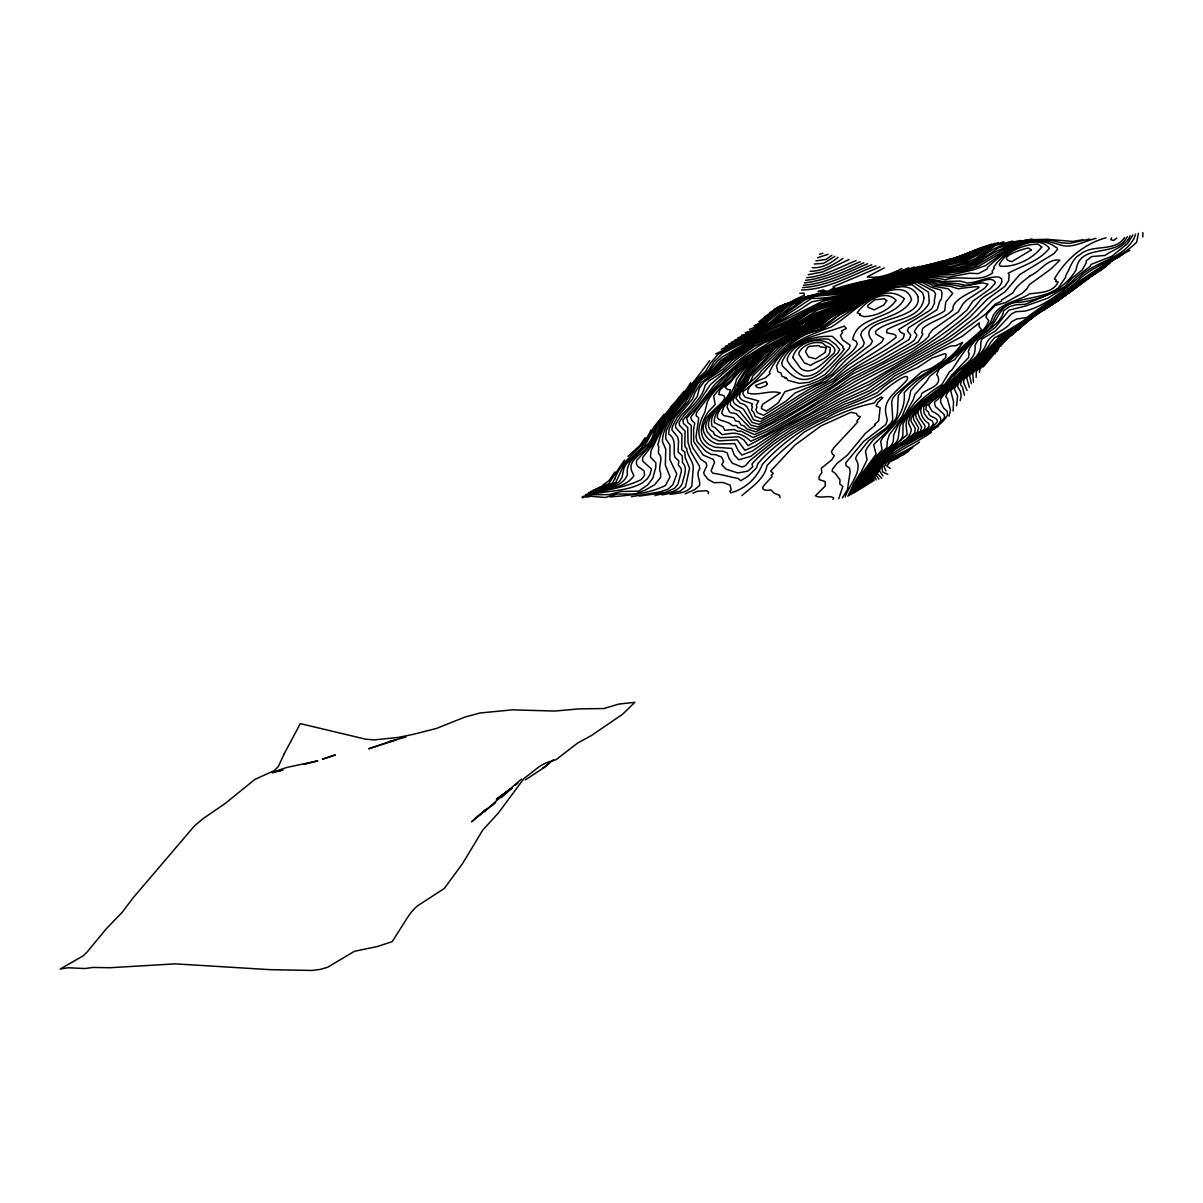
<?xml version="1.0" encoding="UTF-8"?>
<svg xmlns="http://www.w3.org/2000/svg" width="1203" height="1203" viewBox="0 0 1203 1203"><rect width="100%" height="100%" fill="white"/><g stroke="black" fill="none" stroke-linecap="round" stroke-linejoin="round"><path stroke-width="1.5" d="M973.468 382.298L972.716 373.501C978.31 365.697 987.483 361.005 991.994 352.238M1142.835 232.555L1142.85 236.946M956.55 405.847L957.618 395.862L954.25 388.749L959.047 381.186L965.392 375.321M976.114 377.381L976.34 371.291C986.37 361.877 993.257 350.118 1003.738 341.05M708.326 493.681L708.507 492.087L706.642 490.674L697.349 491.26L692.883 493.185M861.468 488.538L865.152 479.847A47.052 21.579 -22.6 0 1 869.077 473.922L880.927 458.343L893.573 448.133M862.837 487.666L866.386 478.974A47.278 21.684 -22.6 0 1 870.777 472.313L886.596 453.215M864.205 486.809C868.31 473.35 878.34 462.328 887.889 452.358M865.574 485.937C869.468 471.952 880.085 460.313 890.491 450.614M866.942 485.065C868.897 473.005 878.822 464.358 885.724 454.869M953.092 411.035L953.558 401.607L950.716 390.93L959.362 380.434L986.836 356.118M960.205 400.644L961.122 396.283L960.49 391.381L957.513 386.644L958.445 383.336L962.054 378.704L982.054 360.674M979.347 372.283L979.964 369.08L991.723 355.682L995.362 349.065M842.341 497.922L847.498 489.516L850.13 471.771L849.574 468.208L846.13 465.726L845.769 462.839L863.649 441.396L885.859 424.494L887.303 420.148L885.844 413.787C882.942 398.494 898.836 390.178 907.107 379.832C911.453 368.013 882.551 391.201 880.867 393.531C864.371 404.208 844.115 406.644 827.574 417.531C802.461 427.591 780.281 444.854 762.221 464.584C756.882 478.208 745.379 488.854 730.898 492.794L729.77 491.245L731.198 489.997L730.116 485.11L722.898 482.463L714.011 482.644L708.176 479.471L705.319 475.982A26.406 12.105 -22.6 0 1 703.755 472.553L706.883 465.516L705.966 462.839L700.597 459.155L693.139 448.238L691.244 443.471L691.259 425.411L687.921 422.614L686.657 418.163L698.522 405.336L715.244 383.862L743.755 358.359L770.717 341.607L804.281 325.081L814.115 316.584L836.175 308.479L857.213 295.953L887.724 283.848M845.213 497.11C848.551 485.26 864.22 470.508 855.483 458.659L856.987 455.155L868.641 440.644L886.04 427.997L890.867 423.155L892.776 419.411L891.679 401.832L892.596 398.524L895.634 394.539L921.603 371.922L931.348 368.238L941.573 361.652L945.769 357.291L946.069 354.178L944.701 353.697L931.949 358.073L917.874 367.396C902.912 373.366 889.032 381.186 877.408 392.524C859.859 401.456 840.732 406.945 823.784 417.215C799.333 428.027 775.228 443.336 757.95 463.531L756.461 467.892L747.86 476.418L740.732 480.734L738.101 478.478C729.77 476.899 721.469 474.343 712.702 473.185L711.093 470.854L714.597 462.163L713.244 459.411L703.154 455.035L693.725 441.636L693.575 429.636L694.778 423.23L691.605 419.997L690.748 417.381C703.815 398.614 719.484 381.411 736.702 366.028C760.055 345.847 790.461 336.434 815.123 318.178C852.16 301.637 888.22 277.261 929.588 272.209C946.37 271.983 964.46 270.81 979.227 262.224C994.791 250.389 1013.046 243.111 1032.129 239.006M997.317 351.321L1000.55 344.253L1020.355 327.652M995.001 353.968L999.302 345.306M881.182 465.05L877.393 473.726L881.679 478.268M855.694 491.982L862.626 479.005L875.107 461.802L896.31 442.223L898.115 438.629L899.769 426.057C909.694 408.704 924.836 395.276 941.754 384.704L949.528 371.757L951.753 370.163C960.325 357.411 968.31 343.141 981.528 334.103C998.926 326.855 996.866 301.457 1019.407 302.359C1041.843 299.773 1064.309 289.682 1076.189 269.818C1079.362 244.555 1111.016 256.224 1124.64 240.916L1127.406 236.6M857.137 491.125L864.115 478.147L876.596 460.944L900.882 439.712L902.821 436.057L903.062 423.937L907.242 416.584L917.017 405.02L945.197 383.907L951.528 375.306L968.55 357.667L969.122 353.862L968.265 351.742L969.423 348.359C977.543 333.787 996.55 329.246 1003.167 313.397L1003.497 310.96L1009.106 306.735L1015.964 304.765L1025.076 304.359L1057.693 290.675L1064.805 286.509L1072.294 277.938L1082.429 269.773L1086.369 262.48L1086.189 260.78L1091.707 256.555L1104.91 255.457C1113.437 249.412 1126.128 246.299 1130.098 235.773M858.581 490.268C868.04 466.478 889.152 450.945 907.182 434.599L906.009 424.96L907.062 418.599C917.212 401.772 936.791 395.351 949.438 380.855C955.498 367.231 977.678 362.524 974.911 345.547L978.114 340.043L995.392 327.396L1008.836 310.209L1024.64 306.314L1047.633 298.254L1067.753 285.682L1076.099 277.156L1090.309 266.179L1091.016 264.434L1111.873 256.224L1127.482 243.592L1132.835 234.961M860.04 489.395C863.709 477.892 872.746 469.471 879.288 459.621C887.062 447.516 909.754 443.817 911.348 429.426L908.551 423.095L909.799 416.674C920.475 399.712 941.347 393.652 953.423 377.953C959.949 364.81 982.28 360.344 980.731 343.622L981.573 339.246L995.588 330.885L1011.633 313.803L1015.843 311.727L1025.197 311.066C1046.685 305.457 1063.497 290.164 1080.083 276.374C1096.083 260.871 1122.579 259.201 1133.963 238.48L1135.617 234.134M614.778 478.839C621.71 458.839 643.139 449.681 650.838 430.072M1111.557 237.908L1110.835 239.668L1113.587 240.51L1116.82 238.074M949.047 416.223L950.49 410.103L947.378 398.569L945.769 396.584L947.167 393.125L954.445 384.749L976.024 364.268L995.588 347.637M847.889 496.283L853.889 483.275L861.153 471.967L867.077 459.892L865.498 451.366L867.168 447.817L873.213 439.877L888.972 427.185L896.009 418.599L897.378 413.456L898.265 395.652C915.227 372.389 947.483 367.501 962.565 342.419L955.753 345.697L950.475 346.058C931.077 354.253 913.814 366.87 894.761 375.712C879.949 388.389 863.453 398.013 844.807 404.088C811.92 420.539 776.927 436.253 751.995 463.922L752.747 466.869L747.785 471.11L737.905 472.959L726.191 469.23L721.695 464.674L723.665 461.531L721.589 457.065L715.469 454.644L711.229 454.433L705.499 451.14L696.958 441.411L696.011 436.839L698.732 417.907L696.086 415.742L696.537 412.584L713.033 390.78L721.469 383.471L734.416 369.456L750.146 356.75L802.942 327.622L821.333 314.991L835.093 309.938L862.807 294.314L909.874 276.073L921.182 273.276L948.28 272.299L969.272 268.48L973.603 267.036L1001.843 250.329L1021.633 242.164L1030.595 239.743L1047.061 239.292L1072.73 241.442L1083.016 239.728M849.468 495.425L858.401 478.102L876.1 454.328L873.649 444.674C888.04 430.072 906.34 415.531 904.22 392.674C915.769 379.907 930.581 370.374 945.618 362.058C957.302 350.584 969.753 340.66 981.663 329.787L978.986 326.419L979.272 322.87L962.385 336.193L893.994 373.622L870.07 390.464L842.25 402.779L792.702 428.674L774.672 440.509L749.98 460.508L745.379 465.711L742.071 467.08L732.326 463.2L728.988 458.268L727.123 452.839L722.898 451.2L713.334 450.779C695.078 443.381 696.387 427.366 704.747 412.539L707.289 402.058C713.454 387.787 729.078 381.201 737.349 368.268C754.882 352.314 777.364 343.201 797.424 330.93M851.047 494.568C859.017 478.102 869.754 463.29 882.04 449.952L880.716 441.351L882.761 437.681L902.115 416.388L909.077 399.095L910.611 390.84C923.167 374.9 942.16 366.494 957.287 353.441C966.235 341.005 983.302 335.742 988.791 320.69L985.964 317.111L986.941 314.058L995.001 305.517L1005.332 302.66L1022.054 293.427L1026.806 288.931L1029.392 284.615L1050.805 269.111L1059.858 260.164C1046.956 258.419 1040.505 271.607 1029.979 275.818M852.641 493.711C861.017 476.102 873.453 461.08 886.957 447.336L887.288 441.2L889.423 434.494L905.092 414.388L913.242 399.712L914.927 394.479L926.4 381.637L929.739 376.344C946.475 363.02 963.272 349.652 979.077 334.9C984.881 330.118 990.625 324.434 992.595 316.93C999.257 302.479 1017.828 301.803 1029.723 293.788C1039.693 292.645 1053.542 292.705 1058.114 281.908L1055.648 281.547L1056.309 280.164L1054.399 278.946C1065.617 259.487 1083.978 243.803 1106.038 237.743M854.22 492.854L861.137 479.862L873.619 462.659L891.709 444.749L893.393 441.2L893.618 435.11L898.446 424.509L915.122 402.373L921.227 396.103L921.558 393.772C927.242 388.539 942.716 386.343 937.633 375.757L936.641 374.81L939.167 369.246L946.144 363.983L954.716 359.622C965.603 345.141 981.783 335.366 993.182 321.246C1002.385 294.179 1038.58 302.72 1058.174 288.103L1065.557 277.307L1065.948 275.156C1070.324 268.164 1071.978 258.886 1080.008 254.585C1092.775 243.412 1114.625 252.75 1124.7 237.427M1138.414 233.322L1136.7 242.059C1120.91 258.735 1096.414 263.352 1079.542 279.081C1063.482 294.118 1043.993 304.179 1026.776 317.532L1016.67 319.021L1011.603 321.682C1005.573 331.261 991.392 332.9 986.701 342.9C982.971 354.223 972.009 361.276 963.122 368.554C950.144 389.697 922.385 396.479 911.152 418.193L911.077 421.23L915.378 428.644L914.521 433.02L909.919 437.275L893.844 447.862M614.763 478.854L612.327 483.17L597.455 488.238M1000.55 346.223L1007.753 337.878M832.972 499.44L833.649 497.771C827.859 494.794 821.017 499.019 815.408 495.786L825.303 485.997L825.168 481.606L819.108 479.546L819.108 476.538L821.814 472.584L821.288 468.268L831.799 459.802L834.431 455.486L832.446 454.178L831.423 451.501L833.95 447.666L857.844 421.907L856.837 420.99L860.446 416.704L857.769 415.907L856.265 413.381L850.882 412.343L820.912 425.952L794.732 445.275L770.672 471.065L773.138 473.32L771.228 475.486L772.01 476.689L764.1 485.26C759.604 490.538 767.469 490.809 771.003 489.862L774.13 493.185L779.499 495.335L780.115 497.771M838.762 498.719L842.792 486.463L839.754 483.877L840.04 479.952L835.258 473.29L832.19 471.275L832.476 469.14L836.957 463.456L847.529 454.99L865.198 433.561L875.378 425.08L874.521 424.509L878.716 420.779L880.115 407.712L876.085 405.937L877.995 402.313L882.852 397.742L881.167 397.035L876.686 399.727L874.265 403.035C848.972 407.982 826.16 419.772 803.905 432.238C791.303 443.05 778.115 453.381 766.988 465.636L766.341 468.448C762.296 480.674 751.274 487.17 741.935 495.651M645.094 437.666L640.041 445.336L627.906 456.388M997.046 347.472L993.347 354.825L983.167 367.005M709.59 360.689C694.883 381.231 678.297 400.148 662.372 420.178C654.552 428.794 653.545 441.621 645.064 449.757C637.801 456.599 626.658 462.448 632.688 473.065L633.876 475.817C623.71 490.057 603.5 488.132 588.447 492.704M875.152 469.411L872.416 474.553L871.137 482.478M877.062 467.651L873.889 476.343L873.964 480.749M690.597 382.734C680.432 400.84 663.018 413.937 653.695 432.463C651.049 450.328 624.192 456.193 627.47 474.629C621.846 488.899 603.47 487.696 590.944 491.32M614.944 471.862L609.109 480.478L602.523 485.395M683.981 391.276L656.026 425.516L643.951 447.14L626.146 464.072L623.891 468.508L622.056 477.26L619.365 481.576L612.538 485.756L593.274 490.117M624.537 460.072L608.477 483.952L599.786 487.05M877.799 465.877C889.664 441.531 922.009 441.215 937.483 421.486C936.942 416.103 928.145 417.937 928.686 412.298L925.934 409.847L926.16 405.922C949.814 388.118 969.423 365.246 993.783 348.118M878.716 465.456L888.626 453.14L900.355 444.719M881.513 462.584C891.844 445.847 911.378 440.178 927.799 431.471C938.987 425.035 948.144 418.659 932.084 411.321L928.656 405.231L932.355 400.81L943.784 392.373L970.55 366.825L987.753 353.065M883.363 460.944C897.573 438.253 930.475 439.23 944.731 417.065L943.934 414.313L935.317 406.464L934.43 402.328C952.626 385.968 969.272 366.99 989.257 352.404M664.116 414.268L654.312 426.373L641.44 447.967L623.936 465.02L615.771 482.373L607.726 486.508L595.395 489.14M673.996 403.501L670.778 407.005M875.694 468.523L877.679 465.997M880.671 463.366L873.709 473.08L872.551 481.621M881.784 464.328C896.22 450.869 915.122 443.651 931.348 432.358M986.204 357.246L975.302 368.509M1004.881 339.306L1016.956 328.554M1007.137 337.532L1024.926 322.765M995.272 346.524L1004.4 337.096M1000.445 340.99L1010.956 330.329L1034.971 315.156M1006.956 335.366L990.52 351.126M989.077 354.073L994.069 348.915M990.129 353.201L1008.355 334.494L1022.836 324.344M994.986 348.389L984.37 358.314M996.355 347.817L1007.919 337.682M998.129 346.208L1000.415 343.667M1001.528 342.795L969.588 375.306L971.347 383.712M1001.678 342.975L1002.625 341.923M1000.325 341.366L990.701 350.78M997.152 346.284C987.362 358.735 974.415 368.043 963.889 379.486L963.618 382.584L967.032 390.509M986.881 354.268L974.069 365.126L943.077 395.486L940.641 399.276L940.626 402.298L943.738 408.163L947.182 411.246L947.528 415.11C935.844 434.163 911.107 438.042 893.784 450.373C885.152 460.674 870.22 468.523 869.724 483.335M997.949 345.592L1011.888 332.073M999.873 343.923L1013.678 332.103M1001.798 342.269L1003.588 340.419M1004.746 339.547L996.956 346.434M1005.888 338.675L967.648 373.426M989.377 351.637L1002.43 338.389M993.347 349.035L1007.512 333.712L1043.888 309.893M986.701 356.584L988.791 354.449M990.731 352.765C981.874 363.351 969.723 370.78 961.167 381.411L960.565 384.614L962.656 387.697L964.46 395.246M888.055 452.614L895.077 447.275M1009.091 336.81L1017.347 329.802M1010.189 335.938L1016.234 330.825M1013.347 333.066L1006.881 338.404M994.31 349.697L1003.031 341.171L1012.52 334.344M1021.407 326.539L1024.866 323.201M1014.069 332.96L1010.144 336.088M1027.994 320.72L1021.317 326.735M993.031 349.802L1001.858 342.043M1011.197 334.449L1022.264 325.081M1016.61 330.299L1010.791 335.186M1019.031 328.464L1002.866 341.201M1014.881 331.066L1032.73 316.84M1017.467 329.336L1019.693 327.336M1018.761 328.464L1024.791 323.351M1033.377 316.78L1036.46 314.013M1035.633 315.006L1037.708 313.141M1025.407 322.599L1027.212 320.975M1026.67 321.742L1029.497 319.201M879.664 464.223L871.543 473.907L868.325 484.207M1000.776 343.396L1005.482 339.426M1005.227 339.863L1006.7 338.554M501.125 797.724L508.854 790.912M1022.009 325.547L1023.527 324.224M971.483 371.877L966.626 377.562L969.302 387.276M1019.317 328.344L1023.016 324.975M1017.678 330.103L1033.723 316.539M1018.49 329.231L1019.798 328.103M1020.129 327.457L1007.919 337.02M1014.084 333.141L1020.054 327.607M1028.159 320.103L1034.625 315.006M1029.317 319.231L1031.362 317.622M1030.475 318.359L1037.828 312.389M1109.978 263.066L1098.534 271.502M886.461 453.26L898.446 445.155M889.288 451.305L892.085 448.99M553.425 759.8L542.899 768.326L525.29 779.965M1036.881 313.682L1046.49 307.201M1039.633 311.742L1042.069 309.788M1043.497 308.93L1033.542 315.878M1024.249 323.261L1032.775 316.615M495.606 802.732L477.786 816.581M1050.234 305.818L1096.068 273.096M1053.257 303.803L1074.595 288.78M1056.324 301.727L1041.392 311.261M938.039 426.163C918.49 440.328 894.175 447.937 878.22 466.779L874.792 476.674L876.205 479.907M1030.385 319.126L1041.708 309.727M1031.512 318.254L1037.903 313.231M987.843 353.261L993.302 349.186M511.275 788.431L496.403 799.213L510.192 789.363M515.245 785.273L517.876 783.168M549.2 763.319L542.899 768.326L547.2 764.943M1078.941 284.525L1072.008 289.773M484.087 811.589L521.516 779.048M1080.835 283.998L1087.978 278.479M1022.204 325.848L1023.272 325.005M1033.257 316.028L1036.76 313.261M1018.159 327.171L1014.46 329.757M1018.715 326.93L1020.926 325.231M1020.084 326.073L1023.678 323.291M974.941 361.802L987.513 351.306L1006.34 331.998L1033.497 315.712L1056.82 298.404L1100.88 269.006L1111.798 260.54L1119.361 256.389M1007.167 337.802L1008.084 337.096M1082.144 283.141L1076.55 287.352M1033.783 316.509L1025.918 322.479M1003.107 337.968L1025.738 321.848M1005.678 336.238L1028.866 319.562M971.618 364.419C956.851 377.336 944.265 392.644 926.716 402.148C916.31 406.9 921.318 419.11 928.701 423.411L929.122 426.283C920.866 436.884 905.979 439.095 895.543 446.99M1056.625 301.517L1070.986 291.367M1064.61 295.773L1057.678 300.87M1065.948 294.915L1043.978 309.231M1022.009 324.464L1030.941 317.938M852.716 373.862C822.085 395.531 789.574 415.246 755.875 431.802L747.018 429.035L743.875 425.832L741.003 424.96L738.988 421.651L735.349 420.764L733.83 417.742L723.68 415.501L721.544 413.17L724.146 406.313C732.01 396.283 742.056 387.637 746.131 375.141C755.439 363.953 764.747 352.133 777.77 345.05C818.446 324.66 856.205 297.788 899.573 282.9M1029.963 275.833C1023.918 280.946 1016.355 285.607 1012.881 292.885L1001.482 300.058L1001.317 301.321L995.347 304.013L985.362 314.299L951.062 339.321L891.498 372.629L866.16 389.426L839.002 401.772L787.664 429.245L777.589 435.516L750.657 456.373L738.762 459.817L734.356 455.11L731.785 448.373L715.304 447.305C696.372 441.486 699.334 423.351 709.214 410.84L715.108 404.509L713.695 395.937C723.409 383.546 735.935 372.644 747.048 361.08C764.1 349.983 782.04 339.953 799.905 330.103M1072.941 289.818L1057.166 301.367M1037.212 313.562L1031.182 317.772M1036.715 314.239L1038.775 312.705M1040.339 311.848L1032.445 316.9M1029.197 319.998L1021.001 325.953M1083.632 281.051L1086.354 279.006M1087.903 278.149L1080.474 283.231M1066.369 294.479L1070.535 291.562M897.664 445.591L917.393 432.193L918.581 427.832L913.618 419.366L913.363 416.449C920.987 398.764 942.941 394.088 954.28 379.171C965.077 365.426 982.265 357.592 990.911 342.118L994.475 337.832C1036.956 315.547 1072.956 282.54 1114.489 258.705M1078.73 285.607L1074.219 288.931M1081.888 282.359L1046.219 308.539M1088.865 277.397L1096.88 272.54M1072.129 289.938L1066.264 294.164M1071.031 291.006L1093.602 274.69M1093.136 274.825L1058.685 297.547L1038.971 312.585M1077.693 286.479L1071.888 290.705M510.283 789.243L500.824 796.115L510.643 789.108M1103.106 268.164L1113.632 259.698L1119.391 256.555M1014.024 330.284L1016.204 328.705M1038.174 312.464L1052.76 303.186M1032.745 316.675L1039.452 311.667M1033.948 315.742L1047.948 306.058M1032.475 316.75L1033.392 316.103M769.604 312.72L778.627 307.366M831.829 255.322L826.04 259.412L815.92 260.916M834.927 256.329L823.664 263.352L814.296 264.043M838.025 257.337C830.822 263.442 821.95 268.389 812.19 267.667M1026.956 321.607L1031.377 318.344M989.197 351.772L972.235 364.298L950.52 385.607L927.483 402.479L923.633 406.749L924.039 413.246L927.904 418.554L932.445 421.155L933.363 423.862C927.904 432.779 916.746 435.757 907.979 440.268M1106.038 266.434L1099.948 270.645M1026.64 321.111L1033.633 316.148M1080.459 283.111L1043.587 310.058M901.964 268.48C891.333 273.893 879.303 278.84 867.243 276.81L884.235 267.908M512.162 787.92L509.561 789.709L512.328 787.92M842.897 258.404C833.138 265.066 822.22 271.292 810.085 271.307M1060.129 299.367L1050.55 305.457M1062.911 297.487L1047.542 306.615M764.161 317.321C777.619 307.111 793.424 300.359 809.679 295.908M891.889 449.621L904.13 442.253M1038.46 311.938L1052.866 303.682M1040.971 310.404L1047.181 306.464M767.394 350.344C753.018 358.72 741.965 372.81 735.409 387.757C732.266 402.539 707.184 408.764 712.086 426.403L714.898 427.486L722.011 434.629L732.01 433.26C739.123 432.734 745.905 436.494 750.883 441.26L765.95 434.373L855.919 381.065L910.836 352.659L929.302 340.238L957.317 318.284L967.032 310.013L972.836 301.171L990.52 288.54L995.437 282.78C991.543 273.216 972.776 287.246 964.159 285.036C958.836 283.607 953.377 283.021 947.874 283.081C934.415 282.916 921.528 275.743 907.528 280.104C874.852 287.923 846.01 306.088 817.153 322.615M852.732 373.832L878.446 361.456L900.28 348.945A101.398 46.511 -22.6 0 0 910.024 343.321L913.964 340.584L916.536 336.269L916.972 335.066L914.4 331.787C919.092 319.803 935.257 317.833 944.701 310.75L945.784 301.983L952.731 293.427L948.325 288.855L933.257 286.134C924.28 279.231 912.265 280.84 901.799 282.329M1038.384 312.539L1054.294 303.336M1045.151 308.359L1037.302 313.412M1094.655 273.968L1096.384 272.87M1093.978 274.359L1101.362 269.788M770.161 348.434L795.439 333.306A306.194 140.435 -22.6 0 1 807.183 327.607C849.092 307.216 892.927 268.058 942.385 281.547L960.31 281.066L967.287 282.976C978.234 282.63 987.919 276.164 998.941 277.051L1001.573 278.84L1001.888 281.758C998.385 291.502 985.588 293.141 979.528 301.006C973.122 309.382 965.678 316.885 957.197 323.246C937.032 338.915 915.498 352.915 893.017 365.035C843.393 389.381 796.837 419.787 748.04 445.696L743.935 440.027L738.717 436.809L720.402 437.727L714.477 434.689M758.867 321.742C776.777 308.299 796.957 297.201 819.454 293.803M1083.256 280.735L1100.384 270.073M912.686 447.546C903.543 454.779 891.273 456.328 882.671 464.193L879.258 470.388L882.942 475.892M715.785 353.953L822.386 301.351L847.754 295.863L877.904 283.397M919.528 442.087C907.047 451.486 891.618 455.952 879.694 465.907L876.1 475.2L878.942 479.095M907.318 440.373L919.242 433.531L924.791 428.719L924.957 425.651L919.844 418.283L917.754 412.93L918.942 409.546L923.678 404.178L947.287 387.321L968.911 366.013L991.467 348.99L1008.64 331.156L1047.287 307.697M1042.76 309.051L1051.572 304.013M1050.309 305.938L1041.618 310.976M908.851 450.914C901.122 458.433 878.115 457.892 882.837 472.087L887.769 474.313M773.95 309.321L785.754 304.645M904.476 442.208L905.919 441.396M1051.257 304.073L1055.046 302.043M900.551 443.952L920.445 431.17L921.633 427.02L916.37 418.058L915.558 414.689C924.355 396.87 947.167 391.817 958.355 375.381C972.445 362.855 987.407 351.261 999.467 336.449C1042.249 311.998 1079.542 278.525 1122.67 254.57M753.89 325.818C765.86 320.825 773.95 310.028 785.785 304.87M854.325 295.096L839.258 303.908L811.92 314.66L789.739 328.254L751.755 344.644L727.845 361.486L718.672 369.998L700.988 382.644L695.139 392.223L692.537 399.08L677.409 417.11L672.342 426.674L671.86 429.832L677.62 437.005L678.552 440.93L678.026 451.922L682.266 455.937L682.492 462.523C688.266 468.283 683.515 476.599 682.402 483.29C677.981 493.606 663.966 492.704 654.898 495.621M814.942 323.863C786.988 339.216 754.206 351.396 736.477 379.426C733.98 390.614 727.123 401.155 717.138 408.373C711.259 413.757 702.988 426.93 713.439 432.012L714.462 434.674M986.415 245.728L961.377 258.134L894.115 278.073L838.01 301.111L813.679 308.569L783.364 327.276L754.777 339.577L739.484 347.893L720.958 360.509L709.123 373.336L696.071 381.727L692.717 386.013A68.947 31.624 -22.6 0 1 688.612 392.479C677.981 408.569 662.447 422.659 658.703 442.163L657.68 444.614L658.718 446.554L658.447 453.396C664.372 458.223 657.184 466.749 660.673 473.035L660.597 477.426L654.688 484.704L645.229 490.147L634.643 494.132L617.304 493.982L605.335 497.501L590.838 496.283L586.718 497.095M989.001 244.901C958.024 264.63 920.295 267.457 886.701 281.246M991.573 244.074L969.964 256.585L958.129 260.615L938.701 264.886L889.724 280.434L856.942 293.502M1050.234 304.885L1058.204 300.735M860.28 261.698C842.626 269.231 824.867 278.389 805.499 280.314M863.874 262.72C844.957 271.652 825.258 280.374 804.326 282.931M721.304 349.261L743.995 339.366L776.536 322.795L798.972 310.314L811.514 301.908L850.536 294.164L864.16 288.84M798.01 330.63L825.544 314.224L832.175 311.788L865.709 293.502L907.558 277.246L918.881 274.434L945.844 273.622L966.565 270.314L978.565 266.284L1006.535 249.577L1028.595 240.585L1050.414 240.179L1061.452 242.871L1069.723 243.367L1089.647 239.036M1115.617 258.089L1129.797 250.314M802.371 329.276L862.656 295.983L880.791 287.758L902.821 279.743L923.934 275.773L948.791 277.246L969.513 273.216L978.325 273.637L986.956 269.141L987.603 267.382C1004.189 251.292 1033.272 231.171 1055.272 246.916L1057.257 247.923L1057.512 249.382L1053.873 253.668L1019.753 274.585L1005.106 291.727L992.761 300.133L977.062 315.923L957.543 331.246L947.693 338.314L888.987 371.652L869.739 384.238L843.604 396.614L782.612 429.832L752.597 450.93L741.905 455.065L737.95 450.268L734.883 443.666L717.093 444.012C708.221 441.29 699.093 431.321 705.063 421.757C704.627 413.05 737.755 395.832 718.793 394.554L719.92 389.862L731.108 379.817L742.04 366.96L751.484 358.464L821.664 317.592L860.01 296.81L875.904 289.412L905.182 278.494L916.491 275.698L952.37 274.69L974.235 269.637L985.498 265.607L1002.851 252.946L1026.234 241.818L1036.43 240.224L1045.648 240.675L1058.775 244.45C1071.332 249.517 1083.783 241.201 1096.038 238.329M979.723 248.239C946.956 265.547 909.032 268.314 875.799 284.344M981.889 247.397L964.731 255.653L939.708 263.652M984.054 246.555L968.084 254.856L944.821 262.254M866.701 295.968C832.461 315.697 796.175 332.043 763.499 354.299C744.462 369.216 739.168 393.186 720.838 408.418C710.657 423.606 724.732 417.967 732.582 425.712L736.672 425.501L737.514 427.125L754.567 434.569L766.852 429.23L837.499 387.471L849.529 378.704L883.047 362.103L918.175 341.983L922.942 334.178L921.769 332.93L922.596 328.554C931.618 320.584 945.047 318.72 952.971 309.442C950.31 293.938 1009.091 281.697 958.265 288.795L950.159 286.269L935.423 285.111L932.039 283.096L922.084 280.615L903.664 281.637L891.814 285.021L875.679 291.848L833.017 315.081L813.123 327.652L802.551 331.712L776.792 346.133L760.025 361.171L745.619 378.328C743.695 390.509 728.492 395.291 727.093 407.321L729.86 412.449L736.266 413.757L749.785 427.576L756.867 429.381L770.025 423.11L833.559 385.516L855.363 369.667L874.506 360.419L909.047 339.577L910.836 335.171L907.378 330.66L908.596 327.697L937.197 309.607L939.874 300.885L941.438 299.036L942.054 292.81L941.017 290.134L931.092 287.171L922.942 282.735L918.761 281.547L909.934 281.652L899.754 283.216L872.175 294.224M898.761 457.576L890.16 461.696L886.897 465.997L890.145 468.448M849.092 259.517L822.702 271.878L808.19 274.705M856.07 260.645C839.905 266.991 824.326 276.209 806.702 277.667M904.325 454.253L887.017 462.508L884.115 466.824L885.949 470.854M880.085 266.871L833.002 286.81L834.732 287.427L827.724 291.532C854.055 280.946 882.837 279.743 908.641 267.788M968.565 253.186L977.588 249.081M872.837 293.156C836.822 310.825 801.634 330.419 767.153 350.93A35.037 16.075 -22.6 0 0 757.589 358.479C749.544 367.862 739.379 377.065 737.078 389.577C729.965 400.855 713.59 407.682 714.326 422.629L723.033 426.824L724.762 430.298L734.221 429.516L737.559 431.17L741.334 431.291L753.063 437.546L767.74 431.065L805.92 409.11L852.431 380.043L913.934 347.953L924.054 340.885L928.701 336.374L929.167 334.088L932.686 329.787L958.415 311.742L962.656 304.359L966.686 300.073L984.625 288.239L987.949 284.149L982.445 282.825L961.573 286.525L949.738 284.449L937.603 284.088C916.626 273.968 892.656 283.667 873.017 292.675M846.446 297.562L835.408 302.615L812.852 309.697L787.379 326.494L758.928 338.795L743.274 347.096L724.221 359.697L711.454 372.494L697.966 380.87L694.402 385.155A68.676 31.504 -22.6 0 1 690.898 390.704C681.785 407.682 662.943 421.185 662.387 441.366L665.77 449.351L665.334 465.17L670.026 476.824L665.5 485.471C648.282 494.012 628.853 495.29 610.252 496.929M881.107 282.119L902.656 273.096M883.498 281.291L898.972 274.615M867.589 263.743C846.987 272.615 826.175 283.577 803.409 285.261M871.754 264.78C849.333 273.998 827.093 286.194 802.506 287.592M875.934 265.833C851.619 274.855 828.13 289.637 801.574 289.953M879.949 284.525L850.175 296.043M749.439 329.336C767.935 323.532 778.341 305.186 797.093 299.908M975.573 249.923L952.565 259.156L900.085 273.923M994.791 243.262L986.039 247.397L973.949 255.803L964.971 259.923L936.355 266.119L893.423 279.637L851.619 295.923L835.423 304.209L817.378 310.058L794.371 324.9L748.507 345.456L724.522 362.298L715.92 370.825L701.935 379.186L697.92 383.456L688.311 401.486L674.372 417.922L669.259 428.704L668.627 434.042C677.304 439.065 672.718 449.456 674.823 457.02L678.838 461.005L678.281 464.929L680.958 468.208L681.469 470.959L678.011 484.057L674.507 488.343L665.003 492.448L639.59 496.042M998.415 242.48L988.701 246.57L977.648 255.021L965.859 261.201L921.092 270.81L857.002 294.088M685.124 493.847L694.537 489.741L699.56 485.501C700.642 479.786 695.319 474.253 699.815 468.839L699.334 465.982L690.943 451.967L688.026 442.554L687.725 427.606L683.424 423.381L682.898 420.118L698.928 401.862L710.432 384.614C727.559 369.787 744.507 354.208 764.266 342.69C790.717 333.366 811.86 315.397 838.326 306.765C867.288 289.472 899.934 276.239 933.017 270.194C950.129 270.058 968.204 267.156 982.52 257.231C992.896 247.036 1006.821 243.111 1020.791 240.465M892.761 276.419L858.491 289.502L837.393 293.442L818.461 295.036L802.115 299.938L768.476 325.276L744.777 337.246L731.424 342.253M895.062 275.577L856.01 290.87L835.123 294.585L816.266 296.103L805.89 299.141L770.807 324.434L741.68 339.276L728.507 344.103M880.882 282.885L840.521 299.712L815.423 307.201L779.77 327.817L750.582 340.344L722.161 357.05L717.244 361.291L706.657 374.163L694.251 382.569L665.515 421.276L651.003 450.824L650.417 457.035L655.876 462.809L655.77 467.335L652.853 478.087A127.428 58.436 -22.6 0 1 647.455 485.08L638.613 491.155L620.808 491.501L609.199 494.628L591.696 494.674L582.177 497.862M737.815 337.968L762.988 326.915L770.161 322.434L788.597 305.727L805.769 297.472M959.483 256.54L962.716 255.216M961.648 255.698L970.129 252.239M881.333 282.269L845.123 297.382L818.22 304.705L789.604 319.772L739.093 343.201L718.101 354.329L710.687 362.9L705.514 371.547L691.274 384.298L682.281 397.216L661.755 422.343L651.139 444.644L636.552 460.584L636.372 463.651L637.68 466.268L644.041 470.824L644.582 475.245L641.274 479.546C623.605 488.358 604.357 490.057 585.47 494.598M725.274 346.284C756.597 335.426 784.266 316.825 811.393 298.404C851.889 299.367 886.355 275.848 924.596 266.81M960.069 256.344L969.603 252.465M963.753 255.021L942.716 261.788M874.31 288.209L857.273 294.284L834.837 307.397L813.92 314.9L793.709 327.472L755.514 343.863L731.619 360.705L722.958 369.231L704.041 381.832L699.304 388.419L697.244 396.509L688.853 407.757L680.537 416.298L675.56 424.584L675.665 427.561L681.936 434.569L681.695 449.696L684.748 451.892L685.199 457.591L689.59 468.208L685.484 486.869L680.327 491.11L661.966 494.929M878.776 286.75L918.415 272.119L929.708 269.337L948.25 268.164L970.896 262.54L979.528 257.653L995.362 245.412L1012.806 241.111M963.678 255.247L938.43 263.698L904.039 272.615M745.168 332.645C768.311 326.9 779.935 302.78 803.378 297.788M741.514 335.291C763.108 331.321 774.927 312.224 792.852 302.359C818.491 289.216 848.882 294.57 875.077 282.976M779.138 306.359L791.589 302.314M776.792 307.562L789.709 303.006M781.394 306.103L786.521 304.118M883.739 279.773C857.513 293.201 827.363 290.374 799.965 299.246M887.182 278.63C857.814 296.299 820.807 287.397 792.01 304.915C775.724 320.885 756.431 333.306 734.492 340.254M895.603 273.186C860.942 283.306 825.378 291.412 790.762 301.712M880.807 280.585L870.205 284.645M879.934 281.021L893.092 276.209M872.641 283.818L888.145 278.088M881.152 279.818C865.574 285.878 848.656 285.773 832.927 291.487M883.874 279.006C869.137 286.179 852.491 285.577 837.153 290.72M882.942 282.043L896.776 276.51L942.851 262.856M954.505 258.389L963.829 254.856M875.784 282.239L886.055 278.374M853.363 295.096L832.611 304.314L817.078 308.93L808.717 313.066L790.882 325.697L745.89 346.269L721.905 363.126L713.695 371.667L699.86 380.028L696.101 384.298L684.552 403.742L672.116 418.749L666.191 430.749L665.665 438.614L669.951 445.095L669.86 459.651L676.793 474.102L672.838 484.794L668.176 489.05L660.582 491.756L631.47 496.689M787.845 303.697L800.717 299.216M889.288 277.667L911.859 270.043M888.025 283.728L914.28 273.953L925.543 271.201L943.152 271.051L964.325 267.021L977.768 261.893L998.971 247.653L1026.7 239.743M890.476 277.246L900.581 273.562M889.243 277.352L866.777 285.442L831.484 291.773M881.979 280.134L891.904 276.525M952.52 259.066L961.423 255.833M788.732 303.291L799.228 299.487M902.085 271.066L914.4 267.051M882.491 278.329L919.588 266.314M885.498 277.517L924.039 265.547M896.867 274.916L917.678 268.464M274.314 771.709L286.645 767.484L317.742 760.822L304.148 764.416M797.574 299.938L809.875 296.058L832.762 291.517M840.792 289.156L853.333 285.156M894.16 275.066L920.716 267.698M927.889 264.765L876.731 280.209L855.859 283.893M931.227 263.953L878.34 279.878L863.453 282.464M837.935 289.893L849.634 285.938M890.34 276.63C872.295 283.983 852.626 283.697 834.476 290.976M922.475 267.171L934.445 263.156M925.257 266.359L931.333 264.314M582.207 496.824C601.68 489.967 623.62 493.065 642.161 483.065L647.259 478.824L649.996 474.508L651.424 469.005L642.673 461.065L642.613 457.576L653.364 443.802L663.439 422.118L692.763 383.426L704.206 374.99L709.048 369.922L713.71 362.088L722.386 353.577L753.8 337.411L784.807 323.667L812.326 308.013L842.837 298.524L899.378 275.006L934.43 265.382M894.461 275.698L905.754 271.938M393.381 740.446L368.689 748.777L396.193 739.92M836.235 290.058L847.273 286.419M884.791 278.269L907.062 271.698M893.679 275.427L869.589 282.63L859.965 283.592M844.566 287.607L865.047 282.073M843.423 287.938L854.16 284.419M929.393 265.081L940.235 261.517M931.002 264.72L943.513 260.72M934.039 263.908L937.919 262.63M950.355 259.111L924.325 266.57M944.46 261.517L956.28 257.637M954.4 258.344L932.656 264.344M819.529 254.314L822.867 253.216M817.634 257.728L828.13 254.299M793.303 300.284L804.311 295.261L803.995 293.156L799.739 293.291M958.235 257.006L936.129 263.683M947.528 260.48L957.212 257.382M887.979 277.622L896.265 274.991M886.581 278.179L898.415 274.434M783.003 304.825L809.784 297.352M899.167 274.179L910.716 270.54M952.881 258.916L930.641 265.352M901.588 273.201L912.851 269.713M848.401 286.043L859.408 282.705L880.31 278.976M788.612 302.72L826.476 292.855M784.867 304.133L807.784 297.833M906.731 271.833L914.009 269.637M904.145 272.66L927.648 265.637M804.251 297.562L817.95 294.118M802.16 298.961L836.205 290.434M914.566 269.502L891.784 276.149M940.896 262.314L945.844 260.84M917.318 268.72L928.039 265.532M841.935 288.419L831.378 291.547L841.574 288.615M834.536 290.78L839.754 289.246M911.949 270.179L922.656 267.051L912.37 270.089M907.408 271.472L917.513 268.54M909.212 270.87L916.069 268.87M793.108 301.742L822.145 293.878M834.807 290.479L810.596 297.141M893.273 275.803L903.543 272.855M862.716 286.224L872.671 283.427M272.164 772.958L282.976 769.92M811.048 296.103L816.326 294.825M807.183 297.908L816.777 295.231M793.394 301.682L804.461 298.615M914.46 269.277L926.039 266.089M920.34 267.728L930.987 264.81M909.558 270.615L928.761 265.412M914.641 269.216L924.521 266.51M388.268 741.86L406.012 736.973M944.25 261.367L923.092 266.946M939.167 262.75L950.039 259.878M941.242 262.179L949.152 260.059M805.078 298.464L816.356 295.502M881.664 279.081L852.341 285.051M1003.843 241.743L992.355 245.773L975.904 258.45L966.355 262.555L950.385 266.434L931.874 268.314L900.491 278.058L860.536 293.472L831.619 309.562L817.484 314.103L809.303 318.254L797.709 326.69L754.101 346.404L735.755 359.923L721.74 372.689L708.762 381.065L705.123 385.366C701.935 400.764 686.567 409.351 679.229 422.358L679.469 425.291L685.048 431.17L684.823 444.629L685.364 447.456L686.718 448.403C686.943 456.298 694.672 462.223 693.063 470.042L691.83 486.162C686.898 493.305 677.77 493.23 670.041 494.283M818.235 295.006L828.371 292.389M819.243 294.69L829.724 291.998M926.16 266.058L937.543 263.171M927.769 265.637L938.205 262.991M876.295 280.585L883.017 278.87M934.265 264.074L921.227 267.427M826.626 292.705L837.679 289.968M931.844 264.6L943.844 261.683M281.728 770.161L277.171 771.273L281.968 770.115M868.581 285.216L830.581 292.179M858.867 287.773L866.731 285.878M850.581 285.637L853.303 284.991M813.168 295.111L831.258 291.803M813.709 295.276L823.664 293.231M857.634 283.306L878.521 279.592M828.281 292.374L860.987 286.645M816.431 294.419L825.032 292.915M855.528 288.57L825.243 293.006M865.032 282.254L873.258 281.307M825.363 351.035L825.333 352.344L815.604 358.84L808.581 356.96L805.439 351.712L807.664 347.381L809.619 346.314L819.017 345.592L819.905 346.78L826.326 347.712L825.363 351.035M830.235 350.509C829.604 359.035 816.235 360.554 810.732 365.471L804.371 362.885L798.957 354.584L799.003 352.419C803.499 344.344 813.769 341.141 822.581 343.05L825.724 345.938L830.07 347.547L830.235 350.509M917.994 296.555L918.19 300.961C915.182 322.013 853.243 318.404 872.596 341.141L870.401 344.855C854.611 356.223 840.686 369.712 825.378 381.622C802.145 390.81 783.604 407.2 761.649 418.824L755.168 416.358L753.875 412.569L751.469 410.088L752.431 407.005L751.469 405.682L752.537 403.967L748.356 402.298C724.161 396.704 757.138 380.343 761.319 370.78C776.386 357.351 788.221 338.975 808.446 332.675C821.228 331.186 829.769 321.848 839.604 314.84C851.829 308.81 863.348 301.532 875.393 295.186C888.19 288.931 909.919 279.186 917.994 296.555M923.994 297.652C921.678 320.9 889.634 318.374 875.483 331.321L875.769 333.893L883.799 338.569L881.558 342.314L847.799 365.652L833.393 378.915L803.544 395.05L778.386 411.727L760.281 421.651L753.364 419.667L746.973 406.809L744.477 404.599L739.935 403.065L735.83 398.358L738.928 392.99L750.416 381.607L752.943 375.832C761.529 367.231 770.401 358.87 778.973 350.253C790.657 336.675 808.596 332.254 824.205 325.276C849.919 306.615 879.634 286.855 912.145 284.75L922.701 292.915L923.994 297.652M929.272 300.87L929.167 303.126C920.626 318.479 901.273 321.803 887.062 329.532L886.581 332.705L894.04 334.359L895.979 335.697L896.009 337.276C876.701 353.592 852.31 363.306 833.874 380.87C808.13 394.088 785.048 411.621 759.018 424.358L752.086 422.388L743.334 409.02L736.507 405.216L733.965 403.02L733.033 400.313L734.552 396.81L746.852 383.817L749.619 376.629L780.552 345.847L796.281 336.148L820.491 326.073L830.852 317.592L848.837 307.457L877.859 292.69L895.137 285.577L905.754 283.517L914.641 283.367L928.385 292.134L929.272 300.87M934.4 300.269L934.46 303.246L931.874 308.524L928.806 311.096L898.791 329.472L900.491 332.269L904.4 334.058L903.197 338.419C880.22 355.351 853.273 365.907 831.589 384.554C806.266 397.426 783.8 415.14 757.875 426.945L750.867 425.05L739.71 411.246L735.349 409.637L730.537 405.17L730.251 402.253C734.251 392.84 744.973 387.787 747.619 377.471L774.867 348.72L781.739 343.502L799.815 333.637L816.747 326.855L835.453 314.133L884.22 289.291L897.558 284.269L916.942 282.194L934.069 291.337L935.558 293.863L934.4 300.269M761.604 406.659L761.439 408.584L766.281 411.095L771.439 407.817L778.506 402.524L784.897 391.727C802.446 385.592 824.07 383.847 835.318 366.915C841.228 357.923 853.213 354.073 857.243 344.013L856.371 341.487L852.807 339.426C856.731 315.186 893.949 319.787 904.37 298.705C880.265 279.231 851.378 315.803 830.822 327.171C805.649 335.878 780.717 346.78 769.349 372.374L770.146 373.652L765.319 377.892C758.928 380.058 746.747 384.9 747.815 393.125C758.717 396.103 769.8 389.652 780.311 392.915L762.777 404.223L761.604 406.659M781.664 363.095L782.461 366.043L789.845 373.216C808.837 390.96 828.551 366.765 841.288 353.08L844.28 349.111L842.671 347.727L843.077 346.494L832.371 336.389C812.942 335.426 788.792 343.111 781.664 363.095M787.409 358.268L787.198 360.464C790.762 366.99 796.536 373.02 803.499 376.043C819.303 377.531 826.491 361.366 837.619 353.231L839.694 349.547L835.95 344.735L828.596 339.171C813.634 337.772 793.394 342.885 787.409 358.268M792.777 357.532L800.612 368.313C812.371 377.396 825.078 360.314 833.95 353.366L835.108 349.983L833.814 347.396C822.687 334.299 796.612 341.246 792.777 357.532M705.544 426.569L707.274 432.042L712.642 438.012L718.762 440.854L737.198 439.817L744.988 450.358L755.394 445.711L783.8 427.11L808.371 414.464L839.769 395.576L869.438 381.396L943.558 337.727L969.768 317.231L987.437 299.051L1004.851 286.404L1008.715 280.6L1009.106 274.449L1008.054 273.307C1022.144 265.788 1039.287 261.186 1049.362 248.224C1035.738 231.442 1002.144 252.555 993.663 267.382L994.279 268.464L992.204 270.87L992.595 272.81C978.4 283.607 960.986 274.344 945.212 279.803C899.784 268.585 858.19 299.773 819.995 320.118C788.16 337.712 752.717 352.479 730.507 382.389L724.988 387.186L727.409 389.411L730.582 389.892C726.161 404.554 707.529 410.418 705.544 426.524M743.228 391.306L742.958 393.967L745.228 397.276L758.717 400.93L756.401 404.93L756.898 407.531L755.845 409.321L757.304 412.689L763.589 415.366L786.13 401.11L795.138 392.96L819.98 382.479L832.296 374.178L846.581 359.381L863.032 346.193L864.25 342.795L860.716 334.9L861.934 331.502C875.167 316.494 901.664 318.419 911.588 299.848C906.836 281.096 881.393 292.494 870.295 298.524C853.303 307.803 838.07 319.953 821.559 329.487C784.957 336.028 770.506 371.757 743.228 391.306M778.356 362.404L776.476 366.013L777.83 371.607L781.003 373.08L781.935 376.298L785.875 377.637L784.973 378.328L786.582 378.103L788.01 380.359L799.228 383.366L808.912 382.328L817.679 378.659L825.213 374.374L849.107 348.599L850.205 345.231L842.596 339.832L840.431 335.366L842.611 332.629L841.589 331.005L846.341 328.419L844.295 326.073C821.108 334.96 791.048 337.863 778.356 362.404M859.965 313.983L859.604 315.111L864.205 316.63C876.25 316.239 888.942 310.254 896.115 300.329C884.761 287.998 864.461 302.028 857.183 312.885L859.965 313.983M1031.362 249.923L1011.828 261.683C994.49 257.622 1024.43 248.329 1028.595 248.013L1031.362 249.923M1041.723 247.066C1032.76 258.886 1015.016 267.592 1000.219 266.149L999.287 264.525C1006.37 251.021 1023.377 244.495 1037.948 244.089L1041.723 247.066M284.284 753.664L278.284 766.642L274.224 770.612L255.021 779.333L225.141 803.499L202.961 818.732L194.51 825.86L133.172 897.799L122.12 912.37L106.18 928.911L87.233 951.889L83.172 955.844L60.15 969.077L67.985 967.768L85.067 968.535L92.977 967.438L109.864 967.738L175.277 963.859L269.848 969.648L312.073 970.445L320.043 969.453L327.532 967.317L354.389 951.332L377.501 946.46L392.238 941.618L406.012 919.904A68.601 42.887 -88.2 0 1 417.336 905.994L444.268 888.491L462.463 863.724L482.719 830.145L498.388 812.972L523.967 778.521L536.884 768.446A80.571 50.376 -88.2 0 1 550.974 761.198L556.057 759.679L577.651 743.033L591.59 735.409L622.688 714.176L634.853 702.296L618.838 704.071L603.936 708.522L578.959 708.898L554.733 711.048L512.358 709.86L480.147 712.973L465.08 717.018L436.358 728.477L413.637 734.251L398.208 737.439L374.103 739.905L365.396 739.138L300.314 723.62L284.284 753.664M886.761 300.72L883.754 305.036L874.175 309.893L867.904 307.201L867.754 305.427L874.746 299.758L884.355 298.795L886.761 300.72M767.394 383.998L765.709 385.802L760.101 387.922L757.108 387.321L755.379 385.471L765.98 381.516L767.394 383.998M481.907 812.792L471.591 821.829L486.162 809.303L481.907 812.792M818.747 291.321L817.92 291.682L827.047 291.592L823.213 289.968L818.747 291.321M335.111 755.018L322.72 759.078L335.111 755.018"/></g></svg>
